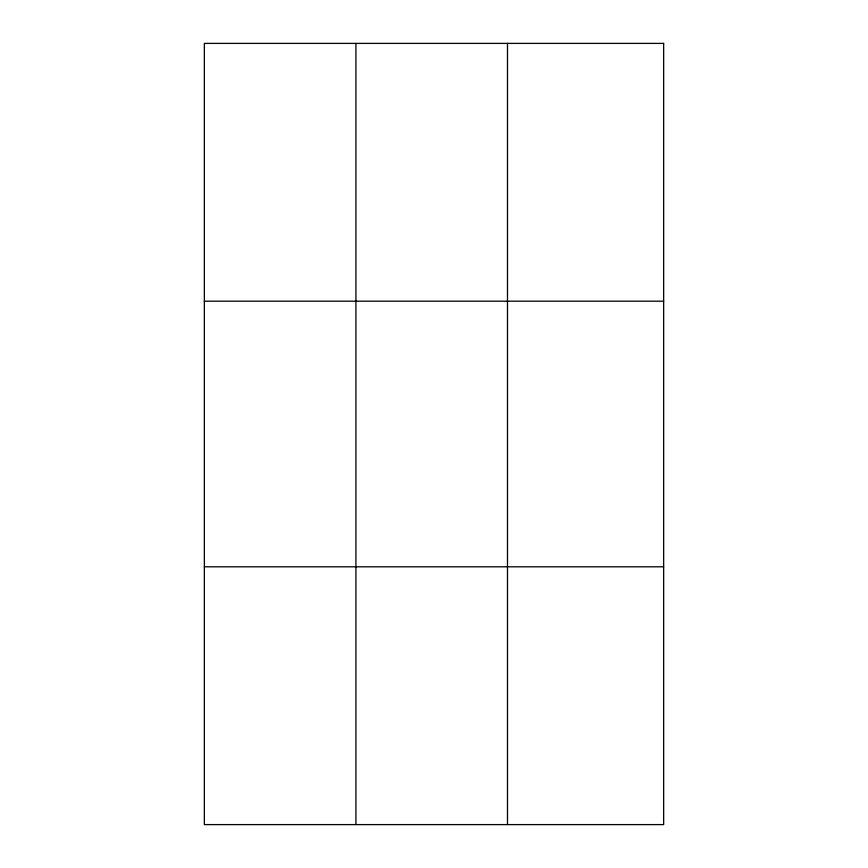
<?xml version="1.0" encoding="UTF-8"?>
<svg xmlns="http://www.w3.org/2000/svg" width="868" height="868" viewBox="0 0 868 868"><rect width="100%" height="100%" fill="white"/><g stroke="black" fill="none" stroke-linecap="round" stroke-linejoin="round"><path stroke-width="1.3" d="M355.923 824.6L355.923 43.4M507.487 824.6L507.487 43.4M204.349 301.196L663.651 301.196M204.349 566.804L663.651 566.804M663.651 43.4L663.651 824.6L204.349 824.6L204.349 43.4L663.651 43.4"/></g></svg>
